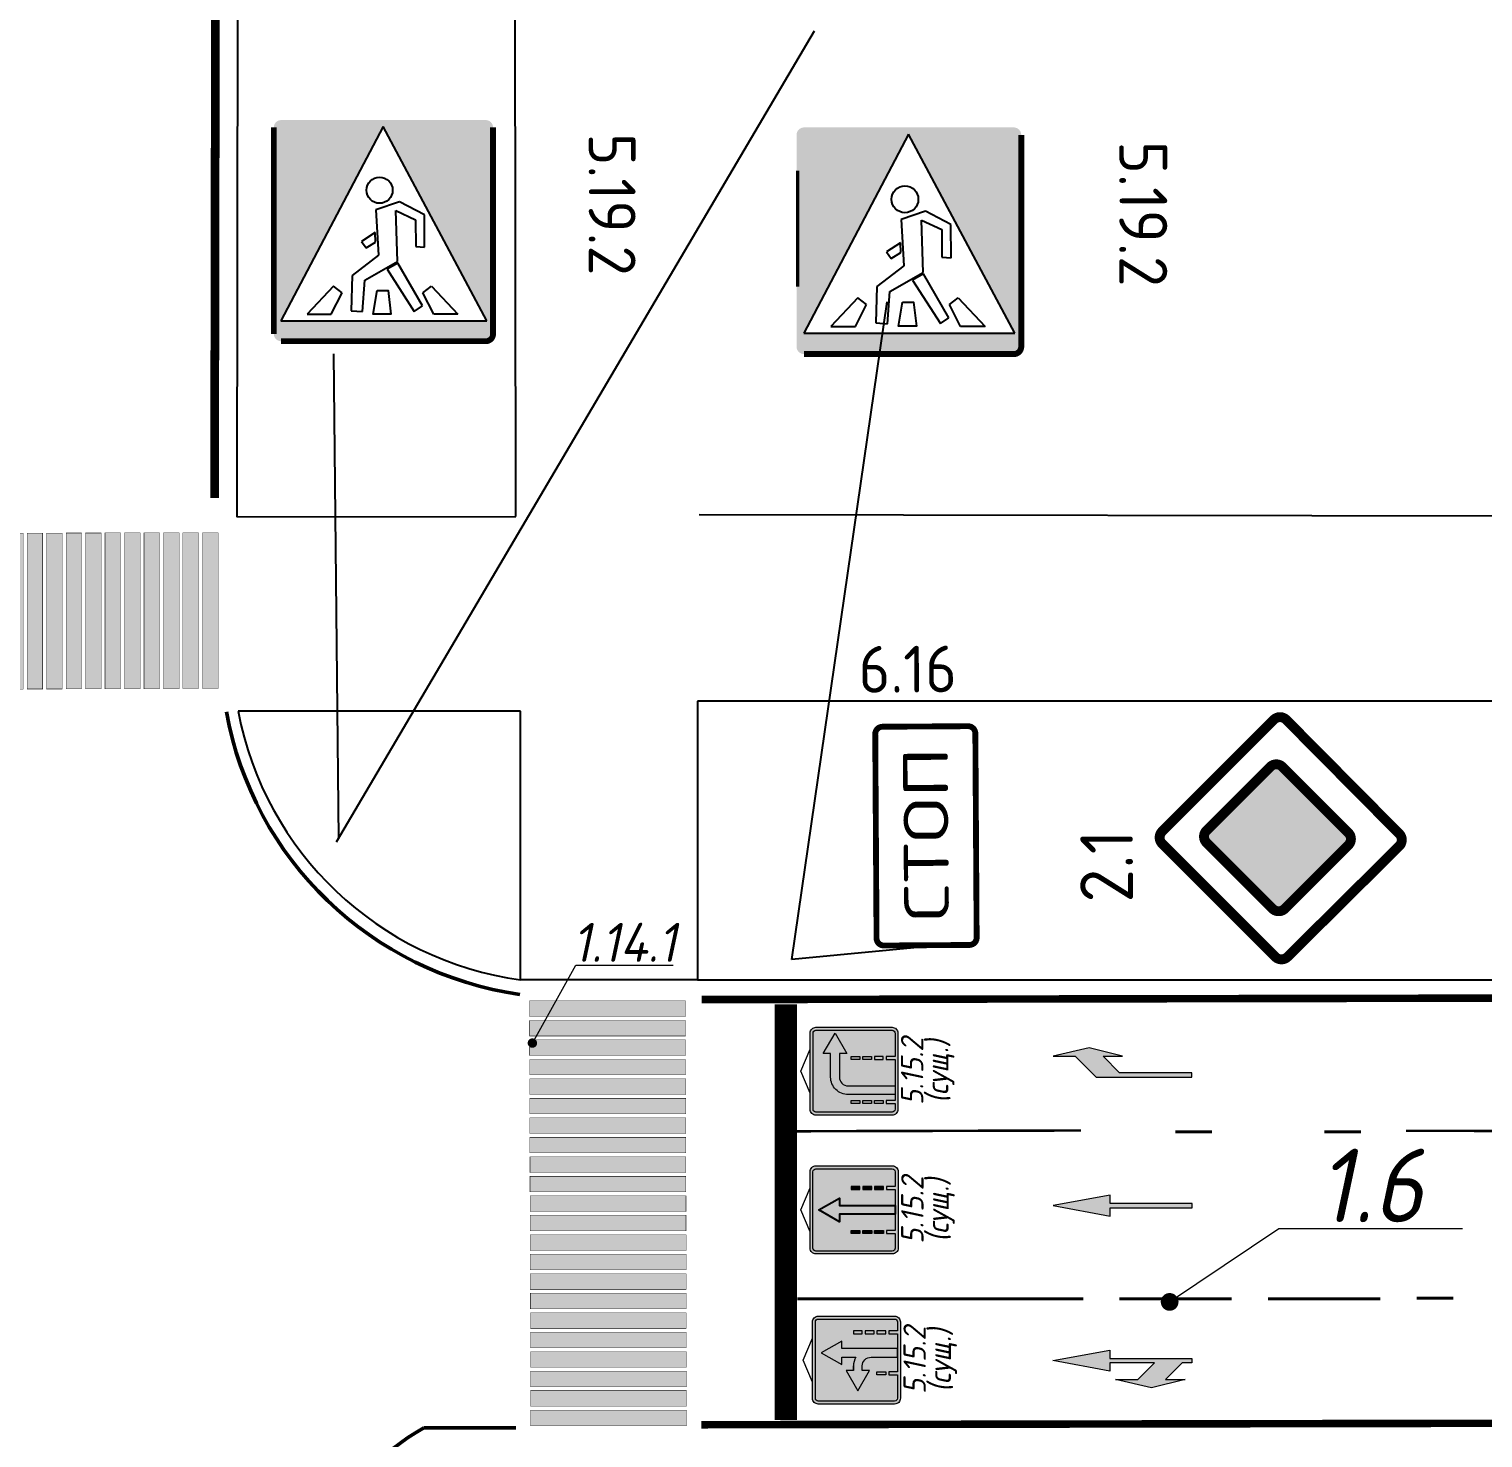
# Model space of a CAD drawing. Header units: millimetres. Extents: x 333 to 4944, y 2074 to 4864.
# Drawn here: x 2672 to 3456, y 3355 to 4114 of the extents above; entities that cross this region are included whole.
import ezdxf
from ezdxf.enums import TextEntityAlignment as Align

# ---------------------------------------------------------------- set-up
doc = ezdxf.new("R2010")
doc.units = ezdxf.units.MM
doc.layers.get('0').update_dxf_attribs({"color": 152})
doc.layers.add('знаки', color=7, linetype='Continuous')
doc.layers.add('знаки_сущ', color=251, linetype='Continuous', lineweight=15)
doc.layers.add('разметка', color=251, linetype='Continuous', lineweight=15)
doc.styles.add('ROMAND', font='ROMAND.SHX', dxfattribs={"height": 2})
doc.styles.add('SASH', font='simplex8.shx', dxfattribs={"width": 0.9, "oblique": 12})

# ---------------------------------------------------------------- blocks, each defined once
blk = doc.blocks.new('*U2')
at = {"color": 0, "linetype": 'ByBlock', "const_width": 0.12}
blk.add_lwpolyline([(0.037, 0.048, 1), (-0.037, -0.048, 1)], format="xyb", close=True, dxfattribs=at)
at = {"layer": 'разметка', "color": 0}
blk.add_lwpolyline([(0, 0), (1.117, 2), (3.614, 2)], dxfattribs=at)
at = {"layer": 'разметка', "color": 0, "style": 'SASH', "oblique": 12, "width": 0.9}
blk.add_attdef('RAZMETKA', text='', height=1, dxfattribs=at).set_placement((2.365, 1.785), align=Align.BOTTOM_CENTER)
blk = doc.blocks.new('*U4')
at = {"layer": 'разметка'}
h = blk.add_hatch(color=0, dxfattribs=at)
h.dxf.hatch_style = 1
h.paths.add_polyline_path([(0.2, -4), (0.2, 0), (0.6, 0), (0.6, -4)])
h = blk.add_hatch(color=2, dxfattribs=at)
h.dxf.hatch_style = 1
h.paths.add_polyline_path([(0.7, -4), (0.7, 0), (1.1, 0), (1.1, -4)])
h = blk.add_hatch(color=0, dxfattribs=at)
h.dxf.hatch_style = 1
h.paths.add_polyline_path([(1.2, -3.998), (1.2, 0.002), (1.6, 0.002), (1.6, -3.998)])
h = blk.add_hatch(color=2, dxfattribs=at)
h.dxf.hatch_style = 1
h.paths.add_polyline_path([(1.7, -3.997), (1.7, 0.003), (2.1, 0.003), (2.1, -3.997)])
h = blk.add_hatch(color=0, dxfattribs=at)
h.dxf.hatch_style = 1
h.paths.add_polyline_path([(2.2, -3.995), (2.2, 0.005), (2.6, 0.005), (2.6, -3.995)])
h = blk.add_hatch(color=2, dxfattribs=at)
h.dxf.hatch_style = 1
h.paths.add_polyline_path([(2.7, -3.995), (2.7, 0.005), (3.1, 0.005), (3.1, -3.995)])
h = blk.add_hatch(color=0, dxfattribs=at)
h.dxf.hatch_style = 1
h.paths.add_polyline_path([(3.2, -3.993), (3.2, 0.007), (3.6, 0.007), (3.6, -3.993)])
h = blk.add_hatch(color=2, dxfattribs=at)
h.dxf.hatch_style = 1
h.paths.add_polyline_path([(3.7, -3.992), (3.7, 0.008), (4.1, 0.008), (4.1, -3.992)])
h = blk.add_hatch(color=0, dxfattribs=at)
h.dxf.hatch_style = 1
h.paths.add_polyline_path([(4.2, -3.99), (4.2, 0.01), (4.6, 0.01), (4.6, -3.99)])
h = blk.add_hatch(color=2, dxfattribs=at)
h.dxf.hatch_style = 1
h.paths.add_polyline_path([(4.7, -3.99), (4.7, 0.01), (5.1, 0.01), (5.1, -3.99)])
h = blk.add_hatch(color=0, dxfattribs=at)
h.dxf.hatch_style = 1
h.paths.add_polyline_path([(5.2, -3.988), (5.2, 0.012), (5.6, 0.012), (5.6, -3.988)])
h = blk.add_hatch(color=2, dxfattribs=at)
h.dxf.hatch_style = 1
h.paths.add_polyline_path([(5.7, -3.987), (5.7, 0.013), (6.1, 0.013), (6.1, -3.987)])
h = blk.add_hatch(color=0, dxfattribs=at)
h.dxf.hatch_style = 1
h.paths.add_polyline_path([(6.2, -3.985), (6.2, 0.015), (6.6, 0.015), (6.6, -3.985)])
h = blk.add_hatch(color=2, dxfattribs=at)
h.dxf.hatch_style = 1
h.paths.add_polyline_path([(6.7, -3.985), (6.7, 0.015), (7.1, 0.015), (7.1, -3.985)])
h = blk.add_hatch(color=0, dxfattribs=at)
h.dxf.hatch_style = 1
h.paths.add_polyline_path([(7.2, -3.983), (7.2, 0.017), (7.6, 0.017), (7.6, -3.983)])
h = blk.add_hatch(color=2, dxfattribs=at)
h.dxf.hatch_style = 1
h.paths.add_polyline_path([(7.7, -3.982), (7.7, 0.018), (8.1, 0.018), (8.1, -3.982)])
h = blk.add_hatch(color=0, dxfattribs=at)
h.dxf.hatch_style = 1
h.paths.add_polyline_path([(8.2, -3.981), (8.2, 0.019), (8.6, 0.019), (8.6, -3.981)])
h = blk.add_hatch(color=2, dxfattribs=at)
h.dxf.hatch_style = 1
h.paths.add_polyline_path([(8.7, -3.98), (8.7, 0.02), (9.1, 0.02), (9.1, -3.98)])
h = blk.add_hatch(color=0, dxfattribs=at)
h.dxf.hatch_style = 1
h.paths.add_polyline_path([(9.2, -3.978), (9.2, 0.022), (9.6, 0.022), (9.6, -3.978)])
h = blk.add_hatch(color=2, dxfattribs=at)
h.dxf.hatch_style = 1
h.paths.add_polyline_path([(9.7, -3.977), (9.7, 0.023), (10.1, 0.023), (10.1, -3.977)])
h = blk.add_hatch(color=0, dxfattribs=at)
h.dxf.hatch_style = 1
h.paths.add_polyline_path([(10.2, -3.976), (10.2, 0.024), (10.6, 0.024), (10.6, -3.976)])
h = blk.add_hatch(color=2, dxfattribs=at)
h.dxf.hatch_style = 1
h.paths.add_polyline_path([(10.7, -3.975), (10.7, 0.025), (11.1, 0.025), (11.1, -3.975)])
at = {"layer": 'разметка', "color": 0, "const_width": 0.01, "flags": 128}
for points in [[(0.2, -4), (0.2, 0), (0.6, 0), (0.6, -4)], [(1.2, -3.998), (1.2, 0.002), (1.6, 0.002), (1.6, -3.998)], [(2.2, -3.995), (2.2, 0.005), (2.6, 0.005), (2.6, -3.995)], [(3.2, -3.993), (3.2, 0.007), (3.6, 0.007), (3.6, -3.993)], [(4.2, -3.99), (4.2, 0.01), (4.6, 0.01), (4.6, -3.99)], [(5.2, -3.988), (5.2, 0.012), (5.6, 0.012), (5.6, -3.988)], [(6.2, -3.985), (6.2, 0.015), (6.6, 0.015), (6.6, -3.985)], [(7.2, -3.983), (7.2, 0.017), (7.6, 0.017), (7.6, -3.983)], [(8.2, -3.981), (8.2, 0.019), (8.6, 0.019), (8.6, -3.981)], [(9.2, -3.978), (9.2, 0.022), (9.6, 0.022), (9.6, -3.978)], [(10.2, -3.976), (10.2, 0.024), (10.6, 0.024), (10.6, -3.976)]]:
    blk.add_lwpolyline(points, close=True, dxfattribs=at)
at = {"layer": 'разметка', "color": 2, "const_width": 0.01, "flags": 128}
for points in [[(0.7, -4), (0.7, 0), (1.1, 0), (1.1, -4)], [(1.7, -3.997), (1.7, 0.003), (2.1, 0.003), (2.1, -3.997)], [(2.7, -3.995), (2.7, 0.005), (3.1, 0.005), (3.1, -3.995)], [(3.7, -3.992), (3.7, 0.008), (4.1, 0.008), (4.1, -3.992)], [(4.7, -3.99), (4.7, 0.01), (5.1, 0.01), (5.1, -3.99)], [(5.7, -3.987), (5.7, 0.013), (6.1, 0.013), (6.1, -3.987)], [(6.7, -3.985), (6.7, 0.015), (7.1, 0.015), (7.1, -3.985)], [(7.7, -3.982), (7.7, 0.018), (8.1, 0.018), (8.1, -3.982)], [(8.7, -3.98), (8.7, 0.02), (9.1, 0.02), (9.1, -3.98)], [(9.7, -3.977), (9.7, 0.023), (10.1, 0.023), (10.1, -3.977)], [(10.7, -3.975), (10.7, 0.025), (11.1, 0.025), (11.1, -3.975)]]:
    blk.add_lwpolyline(points, close=True, dxfattribs=at)
blk = doc.blocks.new('*U5')
at = {"color": 0, "linetype": 'ByBlock', "const_width": 0.12}
blk.add_lwpolyline([(0.037, 0.048, 1), (-0.037, -0.048, 1)], format="xyb", close=True, dxfattribs=at)
at = {"layer": 'разметка', "color": 0}
blk.add_lwpolyline([(0, 0), (1.487, 0.999), (3.984, 0.999)], dxfattribs=at)
at = {"layer": 'разметка', "color": 0, "style": 'SASH', "oblique": 12, "width": 0.9}
blk.add_attdef('RAZMETKA', text='', height=1, dxfattribs=at).set_placement((2.735, 0.784), align=Align.BOTTOM_CENTER)
blk = doc.blocks.new('5152-4')
at = {"layer": 'знаки_сущ', "true_color": 0xffffff}
h = blk.add_hatch(color=7, dxfattribs=at)
edge = h.paths.add_edge_path()
edge.add_arc((-1.365, -0.543), 0.21, 90, 180, ccw=False)
edge.add_line((-1.365, -0.333), (1.365, -0.333))
edge.add_arc((1.365, -0.543), 0.21, 0, 90, ccw=False)
edge.add_line((1.575, -0.543), (1.575, -3.273))
edge.add_arc((1.365, -3.273), 0.21, 270, 360, ccw=False)
edge.add_line((1.365, -3.483), (-1.365, -3.483))
edge.add_arc((-1.365, -3.273), 0.21, 180, 270, ccw=False)
edge.add_line((-1.575, -3.273), (-1.575, -0.543))
edge = h.paths.add_edge_path(flags=16)
edge.add_line((-1.05, -3.378), (-1.05, -3.063))
edge.add_line((-1.05, -3.063), (-1.155, -3.063))
edge.add_line((-1.155, -3.063), (-1.155, -3.378))
edge.add_line((-1.155, -3.378), (-1.365, -3.378))
edge.add_arc((-1.365, -3.273), 0.105, 180, 270, ccw=False)
edge.add_line((-1.47, -3.273), (-1.47, -0.543))
edge.add_arc((-1.365, -0.543), 0.105, 90, 180, ccw=False)
edge.add_line((-1.365, -0.438), (1.365, -0.438))
edge.add_arc((1.365, -0.543), 0.105, 0, 90, ccw=False)
edge.add_line((1.47, -0.543), (1.47, -3.273))
edge.add_arc((1.365, -3.273), 0.105, 270, 360, ccw=False)
edge.add_line((1.365, -3.378), (0.525, -3.378))
edge.add_line((0.525, -3.378), (0.525, -3.063))
edge.add_line((0.525, -3.063), (0.42, -3.063))
edge.add_line((0.42, -3.063), (0.42, -3.378))
edge.add_line((0.42, -3.378), (-1.05, -3.378))
edge = h.paths.add_edge_path(flags=16)
edge.add_line((-0.84, -3.378), (-0.84, -1.698))
edge.add_arc((-0.21, -1.698), 0.63, 90, 180, ccw=False)
edge.add_line((-0.21, -1.068), (0.63, -1.068))
edge.add_line((0.63, -1.068), (0.63, -0.8055))
edge.add_line((0.63, -0.8055), (1.365, -1.2255))
edge.add_line((1.365, -1.2255), (0.63, -1.6455))
edge.add_line((0.63, -1.6455), (0.63, -1.383))
edge.add_line((0.63, -1.383), (-0.21, -1.383))
edge.add_arc((-0.21, -1.698), 0.315, 90, 180)
edge.add_line((-0.525, -1.698), (-0.525, -3.378))
edge.add_line((-0.525, -3.378), (-0.84, -3.378))
h.paths.add_polyline_path([(0.42, -1.803), (0.525, -1.803), (0.525, -2.118), (0.42, -2.118)], flags=0)
h.paths.add_polyline_path([(0.42, -2.223), (0.525, -2.223), (0.525, -2.538), (0.42, -2.538)], flags=0)
h.paths.add_polyline_path([(0.525, -2.643), (0.42, -2.643), (0.42, -2.958), (0.525, -2.958)], flags=0)
h.paths.add_polyline_path([(-1.155, -1.803), (-1.05, -1.803), (-1.05, -2.118), (-1.155, -2.118)], flags=0)
h.paths.add_polyline_path([(-1.155, -2.223), (-1.05, -2.223), (-1.05, -2.538), (-1.155, -2.538)], flags=0)
h.paths.add_polyline_path([(-1.155, -2.643), (-1.05, -2.643), (-1.05, -2.958), (-1.155, -2.958)], flags=0)
at = {"layer": 'знаки_сущ'}
h = blk.add_hatch(color=256, dxfattribs=at)
edge = h.paths.add_edge_path(flags=17)
edge.add_line((-0.84, -3.378), (-0.84, -1.698))
edge.add_arc((-0.21, -1.698), 0.63, 90, 180, ccw=False)
edge.add_line((-0.21, -1.068), (0.63, -1.068))
edge.add_line((0.63, -1.068), (0.63, -0.8055))
edge.add_line((0.63, -0.8055), (1.365, -1.2255))
edge.add_line((1.365, -1.2255), (0.63, -1.6455))
edge.add_line((0.63, -1.6455), (0.63, -1.383))
edge.add_line((0.63, -1.383), (-0.21, -1.383))
edge.add_arc((-0.21, -1.698), 0.315, 90, 180)
edge.add_line((-0.525, -1.698), (-0.525, -3.378))
edge.add_line((-0.525, -3.378), (-0.84, -3.378))
h.paths.add_polyline_path([(0.42, -1.803), (0.525, -1.803), (0.525, -2.118), (0.42, -2.118)], flags=16)
h.paths.add_polyline_path([(0.42, -2.223), (0.525, -2.223), (0.525, -2.538), (0.42, -2.538)], flags=16)
h.paths.add_polyline_path([(0.525, -2.643), (0.42, -2.643), (0.42, -2.958), (0.525, -2.958)], flags=16)
h.paths.add_polyline_path([(-1.155, -2.643), (-1.05, -2.643), (-1.05, -2.958), (-1.155, -2.958)], flags=16)
h.paths.add_polyline_path([(-1.155, -2.223), (-1.05, -2.223), (-1.05, -2.538), (-1.155, -2.538)], flags=16)
h.paths.add_polyline_path([(-1.155, -1.803), (-1.05, -1.803), (-1.05, -2.118), (-1.155, -2.118)], flags=16)
edge = h.paths.add_edge_path()
edge.add_line((-1.05, -3.378), (-1.05, -3.063))
edge.add_line((-1.05, -3.063), (-1.155, -3.063))
edge.add_line((-1.155, -3.063), (-1.155, -3.378))
edge.add_line((-1.155, -3.378), (-1.365, -3.378))
edge.add_arc((-1.365, -3.273), 0.105, 180, 270, ccw=False)
edge.add_line((-1.47, -3.273), (-1.47, -0.543))
edge.add_arc((-1.365, -0.543), 0.105, 90, 180, ccw=False)
edge.add_line((-1.365, -0.438), (1.365, -0.438))
edge.add_arc((1.365, -0.543), 0.105, 0, 90, ccw=False)
edge.add_line((1.47, -0.543), (1.47, -3.273))
edge.add_arc((1.365, -3.273), 0.105, 270, 360, ccw=False)
edge.add_line((1.365, -3.378), (0.525, -3.378))
edge.add_line((0.525, -3.378), (0.525, -3.063))
edge.add_line((0.525, -3.063), (0.42, -3.063))
edge.add_line((0.42, -3.063), (0.42, -3.378))
edge.add_line((0.42, -3.378), (-1.05, -3.378))
at = {"layer": 'знаки_сущ', "lineweight": 13}
blk.add_lwpolyline([(-0.7875, -0.333), (0, 0), (0.7875, -0.333)], dxfattribs=at)
at = {"layer": 'знаки_сущ'}
blk.add_lwpolyline([(-1.575, -0.543, -0.4142136), (-1.365, -0.333), (1.365, -0.333, -0.4142136), (1.575, -0.543), (1.575, -3.273, -0.4142136), (1.365, -3.483), (-1.365, -3.483, -0.4142136), (-1.575, -3.273), (-1.575, -0.543)], format="xyb", dxfattribs=at)
at = {"layer": 'знаки_сущ', "color": 7, "true_color": 0xffffff}
for points in [[(-1.05, -3.378), (-1.05, -3.063), (-1.155, -3.063), (-1.155, -3.378), (-1.365, -3.378, -0.4142136), (-1.47, -3.273), (-1.47, -0.543, -0.4142136), (-1.365, -0.438), (1.365, -0.438, -0.4142136), (1.47, -0.543), (1.47, -3.273, -0.4142136), (1.365, -3.378), (0.525, -3.378), (0.525, -3.063), (0.42, -3.063), (0.42, -3.378)], [(-0.84, -3.378), (-0.84, -1.698, -0.4142136), (-0.21, -1.068), (0.63, -1.068), (0.63, -0.8055), (1.365, -1.2255), (0.63, -1.6455), (0.63, -1.383), (-0.21, -1.383, 0.4142136), (-0.525, -1.698), (-0.525, -3.378)]]:
    blk.add_lwpolyline(points, format="xyb", close=True, dxfattribs=at)
for points in [[(-1.155, -1.803), (-1.05, -1.803), (-1.05, -2.118), (-1.155, -2.118)], [(0.42, -1.803), (0.525, -1.803), (0.525, -2.118), (0.42, -2.118)], [(-1.155, -2.223), (-1.05, -2.223), (-1.05, -2.538), (-1.155, -2.538)], [(0.42, -2.223), (0.525, -2.223), (0.525, -2.538), (0.42, -2.538)], [(-1.155, -2.643), (-1.05, -2.643), (-1.05, -2.958), (-1.155, -2.958)], [(0.525, -2.643), (0.42, -2.643), (0.42, -2.958), (0.525, -2.958)]]:
    blk.add_lwpolyline(points, close=True, dxfattribs=at)
at = {"layer": 'знаки_сущ', "color": 0, "lineweight": 30, "style": 'SASH', "oblique": 12, "width": 0.9}
for s, p in [('5.15.2', (0, -3.591)), ('(сущ.)', (0, -4.491))]:
    blk.add_text(s, height=0.8, dxfattribs=at).set_placement(p, align=Align.TOP_CENTER)
blk = doc.blocks.new('str1')
at = {"layer": 'знаки', "true_color": 0xffffff}
blk.add_hatch(color=7, dxfattribs=at).paths.add_polyline_path([(-0.18, 0), (-0.18, 2.28), (-0.48, 2.28), (0, 3.12), (0.48, 2.28), (0.18, 2.28), (0.18, 0)])
at = {"layer": 'знаки', "color": 7, "true_color": 0xffffff}
blk.add_lwpolyline([(-0.18, 0), (-0.18, 2.28), (-0.48, 2.28), (0, 3.12), (0.48, 2.28), (0.18, 2.28), (0.18, 0)], close=True, dxfattribs=at)
blk = doc.blocks.new('5152-1')
at = {"layer": 'знаки_сущ', "true_color": 0xffffff}
h = blk.add_hatch(color=7, dxfattribs=at)
edge = h.paths.add_edge_path()
edge.add_arc((-1.365, -0.543), 0.21, 90, 180, ccw=False)
edge.add_line((-1.365, -0.333), (1.365, -0.333))
edge.add_arc((1.365, -0.543), 0.21, 0, 90, ccw=False)
edge.add_line((1.575, -0.543), (1.575, -3.273))
edge.add_arc((1.365, -3.273), 0.21, -90, 0, ccw=False)
edge.add_line((1.365, -3.483), (-1.365, -3.483))
edge.add_arc((-1.365, -3.273), 0.21, 180, 270, ccw=False)
edge.add_line((-1.575, -3.273), (-1.575, -0.543))
edge = h.paths.add_edge_path(flags=16)
edge.add_line((-0.735, -3.378), (-0.735, -3.063))
edge.add_line((-0.735, -3.063), (-0.84, -3.063))
edge.add_line((-0.84, -3.063), (-0.84, -3.378))
edge.add_line((-0.84, -3.378), (-1.365, -3.378))
edge.add_arc((-1.365, -3.273), 0.105, 180, 270, ccw=False)
edge.add_line((-1.47, -3.273), (-1.47, -0.543))
edge.add_arc((-1.365, -0.543), 0.105, 90, 180, ccw=False)
edge.add_line((-1.365, -0.438), (1.365, -0.438))
edge.add_arc((1.365, -0.543), 0.105, 0, 90, ccw=False)
edge.add_line((1.47, -0.543), (1.47, -3.273))
edge.add_arc((1.365, -3.273), 0.105, -90, 0, ccw=False)
edge.add_line((1.365, -3.378), (0.84, -3.378))
edge.add_line((0.84, -3.378), (0.84, -3.063))
edge.add_line((0.84, -3.063), (0.735, -3.063))
edge.add_line((0.735, -3.063), (0.735, -3.378))
edge.add_line((0.735, -3.378), (-0.735, -3.378))
at = {"layer": 'знаки_сущ'}
h = blk.add_hatch(color=256, dxfattribs=at)
edge = h.paths.add_edge_path()
edge.add_line((-0.735, -3.378), (-0.735, -3.063))
edge.add_line((-0.735, -3.063), (-0.84, -3.063))
edge.add_line((-0.84, -3.063), (-0.84, -3.378))
edge.add_line((-0.84, -3.378), (-1.365, -3.378))
edge.add_arc((-1.365, -3.273), 0.105, 180, 270, ccw=False)
edge.add_line((-1.47, -3.273), (-1.47, -0.543))
edge.add_arc((-1.365, -0.543), 0.105, 90, 180, ccw=False)
edge.add_line((-1.365, -0.438), (1.365, -0.438))
edge.add_arc((1.365, -0.543), 0.105, 0, 90, ccw=False)
edge.add_line((1.47, -0.543), (1.47, -3.273))
edge.add_arc((1.365, -3.273), 0.105, -90, 0, ccw=False)
edge.add_line((1.365, -3.378), (0.84, -3.378))
edge.add_line((0.84, -3.378), (0.84, -3.063))
edge.add_line((0.84, -3.063), (0.735, -3.063))
edge.add_line((0.735, -3.063), (0.735, -3.378))
edge.add_line((0.735, -3.378), (-0.735, -3.378))
h.paths.add_polyline_path([(-0.1575, -3.378), (-0.1575, -1.383), (-0.42, -1.383), (0, -0.648), (0.42, -1.383), (0.1575, -1.383), (0.1575, -3.378)], flags=17)
h.paths.add_polyline_path([(-0.84, -1.803), (-0.735, -1.803), (-0.735, -2.118), (-0.84, -2.118)], flags=16)
h.paths.add_polyline_path([(-0.84, -2.223), (-0.735, -2.223), (-0.735, -2.538), (-0.84, -2.538)], flags=16)
h.paths.add_polyline_path([(-0.84, -2.643), (-0.735, -2.643), (-0.735, -2.958), (-0.84, -2.958)], flags=16)
h.paths.add_polyline_path([(0.84, -1.803), (0.735, -1.803), (0.735, -2.118), (0.84, -2.118)], flags=16)
h.paths.add_polyline_path([(0.84, -2.223), (0.735, -2.223), (0.735, -2.538), (0.84, -2.538)], flags=16)
h.paths.add_polyline_path([(0.84, -2.643), (0.735, -2.643), (0.735, -2.958), (0.84, -2.958)], flags=16)
at = {"layer": 'знаки_сущ', "true_color": 0xffffff}
for points in [[(-0.84, -1.803), (-0.735, -1.803), (-0.735, -2.118), (-0.84, -2.118)], [(0.84, -1.803), (0.735, -1.803), (0.735, -2.118), (0.84, -2.118)], [(-0.84, -2.223), (-0.735, -2.223), (-0.735, -2.538), (-0.84, -2.538)], [(0.84, -2.223), (0.735, -2.223), (0.735, -2.538), (0.84, -2.538)], [(-0.84, -2.643), (-0.735, -2.643), (-0.735, -2.958), (-0.84, -2.958)], [(0.84, -2.643), (0.735, -2.643), (0.735, -2.958), (0.84, -2.958)]]:
    blk.add_hatch(color=7, dxfattribs=at).paths.add_polyline_path(points)
at = {"layer": 'знаки_сущ', "lineweight": 13}
blk.add_lwpolyline([(-0.7875, -0.333), (0, 0), (0.7875, -0.333)], dxfattribs=at)
at = {"layer": 'знаки_сущ'}
blk.add_lwpolyline([(-1.575, -0.543, -0.4142136), (-1.365, -0.333), (1.365, -0.333, -0.4142136), (1.575, -0.543), (1.575, -3.273, -0.4142136), (1.365, -3.483), (-1.365, -3.483, -0.4142136), (-1.575, -3.273), (-1.575, -0.543)], format="xyb", dxfattribs=at)
at = {"layer": 'знаки_сущ', "color": 7, "true_color": 0xffffff}
blk.add_lwpolyline([(-0.735, -3.378), (-0.735, -3.063), (-0.84, -3.063), (-0.84, -3.378), (-1.365, -3.378, -0.4142136), (-1.47, -3.273), (-1.47, -0.543, -0.4142136), (-1.365, -0.438), (1.365, -0.438, -0.4142136), (1.47, -0.543), (1.47, -3.273, -0.4142136), (1.365, -3.378), (0.84, -3.378), (0.84, -3.063), (0.735, -3.063), (0.735, -3.378)], format="xyb", close=True, dxfattribs=at)
for points in [[(-0.84, -1.803), (-0.735, -1.803), (-0.735, -2.118), (-0.84, -2.118)], [(0.84, -1.803), (0.735, -1.803), (0.735, -2.118), (0.84, -2.118)], [(-0.84, -2.223), (-0.735, -2.223), (-0.735, -2.538), (-0.84, -2.538)], [(0.84, -2.223), (0.735, -2.223), (0.735, -2.538), (0.84, -2.538)], [(-0.84, -2.643), (-0.735, -2.643), (-0.735, -2.958), (-0.84, -2.958)], [(0.84, -2.643), (0.735, -2.643), (0.735, -2.958), (0.84, -2.958)]]:
    blk.add_lwpolyline(points, close=True, dxfattribs=at)
at = {"layer": 'знаки_сущ', "xscale": 0.8749999999999993, "yscale": 0.8749999999999993, "zscale": 0.8749999999999993}
blk.add_blockref('str1', (0, -3.378), dxfattribs=at)
at = {"layer": 'знаки_сущ', "color": 0, "lineweight": 30, "style": 'SASH', "oblique": 12, "width": 0.9}
for s, p in [('5.15.2', (0, -3.591)), ('(сущ.)', (0, -4.491))]:
    blk.add_text(s, height=0.8, dxfattribs=at).set_placement(p, align=Align.TOP_CENTER)
blk = doc.blocks.new('5152-3')
at = {"layer": 'знаки_сущ', "true_color": 0xffffff}
h = blk.add_hatch(color=7, dxfattribs=at)
edge = h.paths.add_edge_path()
edge.add_arc((-1.365, -0.543), 0.21, 90, 180, ccw=False)
edge.add_line((-1.365, -0.333), (1.365, -0.333))
edge.add_arc((1.365, -0.543), 0.21, 0, 90, ccw=False)
edge.add_line((1.575, -0.543), (1.575, -3.273))
edge.add_arc((1.365, -3.273), 0.21, -90, 0, ccw=False)
edge.add_line((1.365, -3.483), (-1.365, -3.483))
edge.add_arc((-1.365, -3.273), 0.21, 180, 270, ccw=False)
edge.add_line((-1.575, -3.273), (-1.575, -0.543))
edge = h.paths.add_edge_path(flags=16)
edge.add_line((0.945, -3.378), (-0.42, -3.378))
edge.add_line((-0.42, -3.378), (-0.42, -3.063))
edge.add_line((-0.42, -3.063), (-0.525, -3.063))
edge.add_line((-0.525, -3.063), (-0.525, -3.378))
edge.add_line((-0.525, -3.378), (-1.365, -3.378))
edge.add_arc((-1.365, -3.273), 0.105, 180, 270, ccw=False)
edge.add_line((-1.47, -3.273), (-1.47, -0.543))
edge.add_arc((-1.365, -0.543), 0.105, 90, 180, ccw=False)
edge.add_line((-1.365, -0.438), (1.365, -0.438))
edge.add_arc((1.365, -0.543), 0.105, 0, 90, ccw=False)
edge.add_line((1.47, -0.543), (1.47, -3.273))
edge.add_arc((1.365, -3.273), 0.105, 270, 360, ccw=False)
edge.add_line((1.365, -3.378), (1.05, -3.378))
edge.add_line((1.05, -3.378), (1.05, -3.063))
edge.add_line((1.05, -3.063), (0.945, -3.063))
edge.add_line((0.945, -3.063), (0.945, -3.378))
edge = h.paths.add_edge_path(flags=0)
edge.add_line((-0.21, -1.803), (-0.3675, -1.803))
edge.add_line((-0.3675, -1.803), (-0.3675, -1.5405))
edge.add_line((-0.3675, -1.5405), (-1.1025, -1.9605))
edge.add_line((-1.1025, -1.9605), (-0.3675, -2.3805))
edge.add_line((-0.3675, -2.3805), (-0.3675, -2.118))
edge.add_line((-0.3675, -2.118), (-0.21, -2.118))
edge.add_arc((-0.21, -2.433), 0.315, 0, 90, ccw=False)
edge.add_line((0.105, -2.433), (0.105, -3.378))
edge.add_line((0.105, -3.378), (0.42, -3.378))
edge.add_line((0.42, -3.378), (0.42, -1.383))
edge.add_line((0.42, -1.383), (0.6825, -1.383))
edge.add_line((0.6825, -1.383), (0.2625, -0.648))
edge.add_line((0.2625, -0.648), (-0.1575, -1.383))
edge.add_line((-0.1575, -1.383), (0.105, -1.383))
edge.add_line((0.105, -1.383), (0.105, -1.803))
edge.add_line((0.105, -1.803), (0.105, -1.8874))
edge.add_arc((-0.21, -2.433), 0.63, 60, 90)
edge.add_line((-0.21, -1.803), (-0.3675, -1.803))
edge.add_line((-0.3675, -1.803), (-0.21, -1.803))
h.paths.add_polyline_path([(1.05, -1.803), (0.945, -1.803), (0.945, -2.118), (1.05, -2.118)], flags=0)
h.paths.add_polyline_path([(1.05, -2.223), (0.945, -2.223), (0.945, -2.538), (1.05, -2.538)], flags=0)
h.paths.add_polyline_path([(1.05, -2.643), (0.945, -2.643), (0.945, -2.958), (1.05, -2.958)], flags=0)
h.paths.add_polyline_path([(-0.525, -2.643), (-0.42, -2.643), (-0.42, -2.958), (-0.525, -2.958)], flags=0)
at = {"layer": 'знаки_сущ'}
h = blk.add_hatch(color=256, dxfattribs=at)
edge = h.paths.add_edge_path(flags=16)
edge.add_line((-0.21, -1.803), (-0.3675, -1.803))
edge.add_line((-0.3675, -1.803), (-0.3675, -1.5405))
edge.add_line((-0.3675, -1.5405), (-1.1025, -1.9605))
edge.add_line((-1.1025, -1.9605), (-0.3675, -2.3805))
edge.add_line((-0.3675, -2.3805), (-0.3675, -2.118))
edge.add_line((-0.3675, -2.118), (-0.21, -2.118))
edge.add_arc((-0.21, -2.433), 0.315, 0, 90, ccw=False)
edge.add_line((0.105, -2.433), (0.105, -3.378))
edge.add_line((0.105, -3.378), (0.42, -3.378))
edge.add_line((0.42, -3.378), (0.42, -1.383))
edge.add_line((0.42, -1.383), (0.6825, -1.383))
edge.add_line((0.6825, -1.383), (0.2625, -0.648))
edge.add_line((0.2625, -0.648), (-0.1575, -1.383))
edge.add_line((-0.1575, -1.383), (0.105, -1.383))
edge.add_line((0.105, -1.383), (0.105, -1.803))
edge.add_line((0.105, -1.803), (0.105, -1.8874))
edge.add_arc((-0.21, -2.433), 0.63, 60, 90)
edge.add_line((-0.21, -1.803), (-0.3675, -1.803))
edge.add_line((-0.3675, -1.803), (-0.21, -1.803))
h.paths.add_polyline_path([(1.05, -1.803), (0.945, -1.803), (0.945, -2.118), (1.05, -2.118)], flags=16)
h.paths.add_polyline_path([(1.05, -2.223), (0.945, -2.223), (0.945, -2.538), (1.05, -2.538)], flags=16)
h.paths.add_polyline_path([(1.05, -2.643), (0.945, -2.643), (0.945, -2.958), (1.05, -2.958)], flags=16)
h.paths.add_polyline_path([(-0.525, -2.643), (-0.42, -2.643), (-0.42, -2.958), (-0.525, -2.958)], flags=16)
edge = h.paths.add_edge_path()
edge.add_line((0.945, -3.378), (-0.42, -3.378))
edge.add_line((-0.42, -3.378), (-0.42, -3.063))
edge.add_line((-0.42, -3.063), (-0.525, -3.063))
edge.add_line((-0.525, -3.063), (-0.525, -3.378))
edge.add_line((-0.525, -3.378), (-1.365, -3.378))
edge.add_arc((-1.365, -3.273), 0.105, 180, 270, ccw=False)
edge.add_line((-1.47, -3.273), (-1.47, -0.543))
edge.add_arc((-1.365, -0.543), 0.105, 90, 180, ccw=False)
edge.add_line((-1.365, -0.438), (1.365, -0.438))
edge.add_arc((1.365, -0.543), 0.105, 0, 90, ccw=False)
edge.add_line((1.47, -0.543), (1.47, -3.273))
edge.add_arc((1.365, -3.273), 0.105, 270, 360, ccw=False)
edge.add_line((1.365, -3.378), (1.05, -3.378))
edge.add_line((1.05, -3.378), (1.05, -3.063))
edge.add_line((1.05, -3.063), (0.945, -3.063))
edge.add_line((0.945, -3.063), (0.945, -3.378))
at = {"layer": 'знаки_сущ', "lineweight": 13}
blk.add_lwpolyline([(-0.7875, -0.333), (0, 0), (0.7875, -0.333)], dxfattribs=at)
at = {"layer": 'знаки_сущ'}
blk.add_lwpolyline([(-1.575, -0.543, -0.4142136), (-1.365, -0.333), (1.365, -0.333, -0.4142136), (1.575, -0.543), (1.575, -3.273, -0.4142136), (1.365, -3.483), (-1.365, -3.483, -0.4142136), (-1.575, -3.273), (-1.575, -0.543)], format="xyb", dxfattribs=at)
at = {"layer": 'знаки_сущ', "color": 7, "true_color": 0xffffff}
for points in [[(0.945, -3.378), (-0.42, -3.378), (-0.42, -3.063), (-0.525, -3.063), (-0.525, -3.378), (-1.365, -3.378, -0.4142136), (-1.47, -3.273), (-1.47, -0.543, -0.4142136), (-1.365, -0.438), (1.365, -0.438, -0.4142136), (1.47, -0.543), (1.47, -3.273, -0.4142136), (1.365, -3.378), (1.05, -3.378), (1.05, -3.063), (0.945, -3.063)], [(-0.21, -1.803), (-0.3675, -1.803), (-0.3675, -1.5405), (-1.1025, -1.9605), (-0.3675, -2.3805), (-0.3675, -2.118), (-0.21, -2.118, -0.4142136), (0.105, -2.433), (0.105, -3.378), (0.42, -3.378), (0.42, -1.383), (0.6825, -1.383), (0.2625, -0.648), (-0.1575, -1.383), (0.105, -1.383), (0.105, -1.803), (0.105, -1.8874, 0.1316525), (-0.21, -1.803), (-0.3675, -1.803)]]:
    blk.add_lwpolyline(points, format="xyb", close=True, dxfattribs=at)
for points in [[(1.05, -1.803), (0.945, -1.803), (0.945, -2.118), (1.05, -2.118)], [(1.05, -2.223), (0.945, -2.223), (0.945, -2.538), (1.05, -2.538)], [(-0.525, -2.643), (-0.42, -2.643), (-0.42, -2.958), (-0.525, -2.958)], [(1.05, -2.643), (0.945, -2.643), (0.945, -2.958), (1.05, -2.958)]]:
    blk.add_lwpolyline(points, close=True, dxfattribs=at)
at = {"layer": 'знаки_сущ', "color": 0, "lineweight": 30, "style": 'SASH', "oblique": 12, "width": 0.9}
for s, p in [('5.15.2', (0, -3.591)), ('(сущ.)', (0, -4.491))]:
    blk.add_text(s, height=0.8, dxfattribs=at).set_placement(p, align=Align.TOP_CENTER)
blk = doc.blocks.new('*U52')
at = {"true_color": 0xffffff}
blk.add_hatch(color=7, dxfattribs=at).paths.add_polyline_path([(3.6, -0.075), (3.45, 0.075), (0, 0.075), (0, -0.075), (2.6, -0.075), (3.2, -0.675), (2.5, -0.675), (3.7, -0.975), (5, -0.675), (4.2, -0.675)])
at = {"color": 7, "true_color": 0xffffff}
blk.add_lwpolyline([(3.6, -0.075), (3.6, -0.075), (3.45, 0.075), (3.45, 0.075), (3.45, 0.075), (3.45, 0.075), (0, 0.075), (0, -0.075), (2.6, -0.075), (3.2, -0.675), (2.5, -0.675), (3.7, -0.975), (5, -0.675), (4.2, -0.675), (3.6, -0.075)], close=True, dxfattribs=at)
blk = doc.blocks.new('r1.18-2')
at = {"true_color": 0xffffff}
blk.add_hatch(color=7, dxfattribs=at).paths.add_polyline_path([(0, -0.075), (2.95, -0.075), (2.95, -0.375), (5, 0), (2.95, 0.375), (2.95, 0.075), (0, 0.075)])
at = {"color": 7, "true_color": 0xffffff}
blk.add_lwpolyline([(0, -0.075), (2.95, -0.075), (2.95, -0.375), (5, 0), (2.95, 0.375), (2.95, 0.075), (0, 0.075), (0, -0.075), (0, -0.075)], close=True, dxfattribs=at)

msp = doc.modelspace()

# ---------------------------------------------------------------- hatches: boundary and pattern name
h = msp.add_hatch(color=2)
h.dxf.hatch_style = 1
h.paths.add_polyline_path([(3342.33, 3640.42, 0.414214), (3348.92, 3640.42), (3383.2, 3674.69, 0.414214), (3383.2, 3681.29), (3347.63, 3716.85, 0.414214), (3341.04, 3716.85), (3306.76, 3682.58, 0.414214), (3306.76, 3675.98)])
at = {"layer": 'знаки', "linetype": 'Continuous'}
h = msp.add_hatch(color=4, dxfattribs=at)
h.paths.add_polyline_path([(2922.21, 4061.48, 0.414214), (2918.27, 4065.42), (2889.61, 4065.42), (2889.61, 4011.9), (2918.79, 3957.21), (2889.61, 3957.21), (2889.61, 3946.23), (2918.27, 3946.23, 0.414214), (2922.21, 3950.17)])
h.paths.add_polyline_path([(2889.61, 4065.42), (2807.99, 4065.42, 0.414214), (2804.05, 4061.48), (2804.05, 3950.17, 0.414214), (2807.99, 3946.23), (2889.61, 3946.23), (2889.61, 3957.21), (2807.83, 3957.21), (2862.89, 4061.96), (2889.61, 4011.9)])
h = msp.add_hatch(color=4, dxfattribs=at)
h.paths.add_polyline_path([(3206.88, 4057.42, 0.414214), (3202.84, 4061.46), (3173.47, 4061.46), (3173.47, 4006.61), (3203.38, 3950.55), (3173.47, 3950.55), (3173.47, 3939.3), (3202.84, 3939.3, 0.414214), (3206.88, 3943.34)])
h.paths.add_polyline_path([(3173.47, 4061.46), (3089.82, 4061.46, 0.414214), (3085.78, 4057.42), (3085.78, 3943.34, 0.414214), (3089.82, 3939.3), (3173.47, 3939.3), (3173.47, 3950.55), (3089.66, 3950.55), (3146.09, 4057.91), (3173.47, 4006.61)])
at = {"layer": 'знаки_сущ', "true_color": 0x636466}
msp.add_hatch(color=251, dxfattribs=at).paths.add_polyline_path([(3278.66, 3395.75), (3254.66, 3395.75), (3254.66, 3391.25), (3223.91, 3396.88), (3254.66, 3402.5), (3254.66, 3398), (3298.91, 3398), (3298.91, 3395.75), (3293.66, 3395.75), (3284.66, 3386.75), (3295.16, 3386.75), (3277.16, 3382.25), (3257.66, 3386.75), (3269.66, 3386.75)])

# ---------------------------------------------------------------- linework, layer by layer
at = {"color": 146, "true_color": 0x105689}
for p, q in [((2784.67, 4425.38), (2784.11, 3851.53)), ((2934.45, 3851.69), (2933.65, 4425.38)), ((2784.11, 3851.53), (2934.45, 3851.69)), ((3033.26, 3852.81), (4034.09, 3851.41)), ((2937.08, 3746.83), (2784.83, 3746.83)), ((2937.08, 3602), (2937.08, 3746.83)), ((4034.36, 3752.22), (3032.46, 3752.33)), ((3032.46, 3752.33), (3032.46, 3602)), ((3032.46, 3602), (2937.08, 3602)), ((3032.46, 3602), (4033.55, 3602))]:
    msp.add_line(p, q, dxfattribs=at)
at = {"color": 7, "lineweight": 25}
for p, q in [((2837.77, 3676.54), (3095.39, 4113.44)), ((3160.38, 3620.42), (3083.19, 3613.09))]:
    msp.add_line(p, q, dxfattribs=at)
at = {"color": 7, "linetype": 'Continuous'}
for p, q in [((3343.06, 3742.29), (3282.84, 3682.07)), ((3282.84, 3675.47), (3343.83, 3614.48))]:
    msp.add_line(p, q, dxfattribs=at)
at = {"color": 1, "linetype": 'Continuous', "const_width": 5.33}
msp.add_lwpolyline([(3343.06, 3742.29), (3282.84, 3682.07, 0.414214), (3282.84, 3675.47), (3343.83, 3614.48, 0.414214), (3350.42, 3614.48), (3410.62, 3674.18, 0.414214), (3410.62, 3680.78), (3349.65, 3742.29, 0.414214)], format="xyb", close=True, dxfattribs=at)
at = {"color": 7, "linetype": 'Continuous', "const_width": 3.15}
msp.add_lwpolyline([(3132.66, 3620.57), (3178.95, 3620.87, 0.414214), (3182.85, 3624.83), (3182.15, 3734.86, 0.414214), (3178.19, 3738.77), (3132.1, 3738.48, 0.414214), (3128.19, 3734.52), (3128.9, 3624.48, 0.414214), (3132.85, 3620.58)], format="xyb", dxfattribs=at)
at = {"color": 7, "linetype": 'Continuous', "const_width": 5.33}
msp.add_lwpolyline([(3341.04, 3716.85), (3306.76, 3682.58, 0.414214), (3306.76, 3675.98), (3342.33, 3640.42, 0.414214), (3348.92, 3640.42), (3383.2, 3674.69, 0.414214), (3383.2, 3681.29), (3347.63, 3716.85, 0.414214)], format="xyb", close=True, dxfattribs=at)
at = {"color": 146, "true_color": 0x105689}
msp.add_arc((2961.63, 3780.25), 179.93, 190.70619, 262.15839, dxfattribs=at)
at = {"color": 7, "linetype": 'Continuous'}
for centre, start, end in [((3345.04, 3738.44), 45, 135), ((3286.13, 3678.77), 135, 225)]:
    msp.add_arc(centre, 4.66, start, end, dxfattribs=at)
at = {"layer": 'знаки', "color": 4, "linetype": 'Continuous'}
for p, q in [((2862.89, 4061.96), (2807.83, 3957.21)), ((2918.79, 3957.21), (2862.89, 4061.96)), ((3146.09, 4057.91), (3089.66, 3950.55)), ((3203.38, 3950.55), (3146.09, 4057.91)), ((2807.83, 3957.21), (2918.79, 3957.21)), ((3089.66, 3950.55), (3203.38, 3950.55))]:
    msp.add_line(p, q, dxfattribs=at)
at = {"layer": 'знаки', "color": 7, "linetype": 'Continuous'}
for p, q in [((2871.81, 4021.44), (2859.05, 4017.01)), ((2885.23, 4014.39), (2871.81, 4021.44)), ((2859.05, 4017.01), (2860.46, 3992.63)), ((2870.71, 3989.2), (2869.78, 4016.65)), ((2869.78, 4016.65), (2880.41, 4011.7)), ((2885.3, 3996.85), (2885.23, 4014.39)), ((3155.23, 4016.38), (3142.15, 4011.84)), ((3168.99, 4009.16), (3155.23, 4016.38)), ((2858.66, 4004.75), (2851.28, 4000.02)), ((2858.88, 3999.58), (2858.66, 4004.75)), ((2880.41, 4011.7), (2880.52, 3997.25)), ((3142.15, 4011.84), (3143.6, 3986.85)), ((3154.1, 3983.34), (3153.15, 4011.47)), ((3153.15, 4011.47), (3164.05, 4006.4)), ((3164.05, 4006.4), (3164.16, 3991.6)), ((3169.05, 3991.18), (3168.99, 4009.16)), ((2851.28, 4000.02), (2853.77, 3996.55)), ((2853.77, 3996.55), (2858.88, 3999.58)), ((2880.52, 3997.25), (2885.3, 3996.85)), ((3141.75, 3999.27), (3134.19, 3994.43)), ((3141.98, 3993.98), (3141.75, 3999.27)), ((2860.46, 3992.63), (2846.26, 3981.68)), ((2853.03, 3979.13), (2870.71, 3989.2)), ((3134.19, 3994.43), (3136.75, 3990.87)), ((3136.75, 3990.87), (3141.98, 3993.98)), ((3164.16, 3991.6), (3169.05, 3991.18)), ((2846.26, 3981.68), (2845.67, 3962.63)), ((2870.82, 3988.39), (2865.09, 3985.02)), ((2865.09, 3985.02), (2879.71, 3962.34)), ((2884.14, 3965.34), (2870.82, 3988.39)), ((3143.6, 3986.85), (3129.04, 3975.64)), ((3135.98, 3973.02), (3154.1, 3983.34)), ((3154.22, 3982.51), (3148.35, 3979.06)), ((3167.87, 3958.88), (3154.22, 3982.51)), ((2836.2, 3975.89), (2822.03, 3960.75)), ((2840.85, 3972.34), (2836.2, 3975.89)), ((2851.83, 3962.22), (2853.03, 3979.13)), ((2884.43, 3972.34), (2889.09, 3975.89)), ((2889.09, 3975.89), (2903.26, 3960.75)), ((3129.04, 3975.64), (3128.44, 3956.1)), ((3134.75, 3955.69), (3135.98, 3973.02)), ((3148.35, 3979.06), (3163.33, 3955.81)), ((2835.03, 3960.75), (2840.85, 3972.34)), ((2879.71, 3962.34), (2884.14, 3965.34)), ((2890.26, 3960.75), (2884.43, 3972.34)), ((3118.73, 3969.7), (3104.21, 3954.18)), ((3117.54, 3954.18), (3123.5, 3966.06)), ((3123.5, 3966.06), (3118.73, 3969.7)), ((3168.17, 3966.06), (3172.94, 3969.7)), ((3174.14, 3954.18), (3168.17, 3966.06)), ((3172.94, 3969.7), (3187.46, 3954.18)), ((2822.03, 3960.75), (2835.03, 3960.75)), ((2845.67, 3962.63), (2851.83, 3962.22)), ((2903.26, 3960.75), (2890.26, 3960.75)), ((3163.33, 3955.81), (3167.87, 3958.88)), ((3104.21, 3954.18), (3117.54, 3954.18)), ((3128.44, 3956.1), (3134.75, 3955.69)), ((3187.46, 3954.18), (3174.14, 3954.18))]:
    msp.add_line(p, q, dxfattribs=at)
at = {"layer": 'знаки', "color": 7, "lineweight": 25}
for p, q in [((3083.19, 3613.09), (3134.56, 3967.51)), ((2836.29, 3939.44), (2838.81, 3678))]:
    msp.add_line(p, q, dxfattribs=at)
at = {"layer": 'знаки', "color": 4, "linetype": 'Continuous'}
for points, const_width in [([(2804.05, 4061.48), (2804.05, 3950.17)], 3.15), ([(2922.21, 3950.17), (2922.21, 4061.48)], 3.15), ([(3206.88, 3943.34), (3206.88, 4057.42)], 3.23), ([(3086.31, 4038.21), (3086.31, 3975.61)], 1.77), ([(2807.99, 3946.23), (2918.27, 3946.23)], 3.15), ([(3089.82, 3939.3), (3202.84, 3939.3)], 3.23)]:
    msp.add_lwpolyline(points, dxfattribs=dict(at, const_width=const_width))
at = {"layer": 'знаки', "color": 7, "linetype": 'Continuous'}
for points in [[(2859.68, 3973.59), (2865.6, 3973.53), (2867.17, 3960.85), (2857.59, 3960.85)], [(3142.8, 3967.34), (3148.86, 3967.28), (3150.47, 3954.28), (3140.66, 3954.28)]]:
    msp.add_lwpolyline(points, close=True, dxfattribs=at)
at = {"layer": 'знаки', "color": 4, "linetype": 'Continuous'}
for points, const_width in [([(2918.27, 3946.23, 0.414214), (2922.21, 3950.17, 0.414214)], 3.15), ([(3202.84, 3939.3, 0.414214), (3206.88, 3943.34, 0.414214)], 3.23)]:
    msp.add_lwpolyline(points, format="xyb", dxfattribs=dict(at, const_width=const_width))
at = {"layer": 'знаки', "color": 7, "linetype": 'Continuous'}
for centre, radius in [((2861.04, 4027.62), 7.04), ((3144.19, 4022.72), 7.21)]:
    msp.add_circle(centre, radius, dxfattribs=at)
at = {"layer": 'знаки_сущ', "color": 251, "true_color": 0x636466}
msp.add_lwpolyline([(3278.66, 3395.75), (3254.66, 3395.75), (3254.66, 3391.25), (3223.91, 3396.88), (3254.66, 3402.5), (3254.66, 3398), (3298.91, 3398), (3298.91, 3395.75), (3293.66, 3395.75), (3284.66, 3386.75), (3295.16, 3386.75), (3277.16, 3382.25), (3257.66, 3386.75), (3269.66, 3386.75), (3278.66, 3395.75)], close=True, dxfattribs=at)
at = {"layer": 'разметка', "lineweight": 40}
for p, q in [((3290.01, 3520.24), (3309.61, 3520.24)), ((3370.35, 3520.24), (3389.95, 3520.24)), ((3240.19, 3430.09), (3086.26, 3430.09)), ((3320.13, 3430.11), (3259.78, 3430.11)), ((3400.3, 3430.11), (3339.96, 3430.11)), ((3420.02, 3430.57), (3439.62, 3430.57))]:
    msp.add_line(p, q, dxfattribs=at)
at = {"layer": 'разметка', "color": 40, "lineweight": 50}
msp.add_line((2884.88, 3360.63), (2934.47, 3360.63), dxfattribs=at)
at = {"layer": 'разметка', "flags": 128}
for points, const_width in [([(2772.12, 3861.81), (2773.05, 4426.43)], 4.68), ([(3080.04, 3364.82), (3080.04, 3588.94)], 11.95), ([(3086, 3520.47), (3239.17, 3520.89)], 1.37), ([(3414.33, 3520.69), (4033.2, 3520.36)], 1.37)]:
    msp.add_lwpolyline(points, dxfattribs=dict(at, const_width=const_width))
at = {"layer": 'разметка', "color": 40, "const_width": 4.06, "flags": 128}
for points in [[(3034.72, 3591.43), (4032.19, 3593.28)], [(3034.49, 3362.31), (4031.95, 3364.15)]]:
    msp.add_lwpolyline(points, dxfattribs=at)
at = {"layer": 'разметка', "color": 40, "lineweight": 50}
for centre, radius, start, end in [((2963.06, 3779.97), 187.59, 190.27051, 261.91966), ((2961.79, 3226.74), 154.41, 119.8732, 240.15933)]:
    msp.add_arc(centre, radius, start, end, dxfattribs=at)

# ---------------------------------------------------------------- block references
at = {"layer": 'знаки_сущ'}
for name, p, xscale, yscale, zscale, rotation in [('5152-4', (3088.09, 3552.84), 15.02602321769849, 15.02602321769849, 15.02602321769849, 90), ('*U52', (3298.76, 3550.81), 14.94062109649935, 14.94062109649935, 14.94062109649935, 180), ('5152-1', (3088.03, 3478.08), 15.07407617366489, 15.07407617366489, 15.07407617366489, 90), ('r1.18-2', (3299.04, 3480.4), 15, 15, 15, 180), ('5152-3', (3089.33, 3397.14), 15.05413519673403, 15.05413519673403, 15.05413519673403, 90)]:
    msp.add_blockref(name, p, dxfattribs=dict(at, xscale=xscale, yscale=yscale, zscale=zscale, rotation=rotation))
at = {"layer": 'разметка', "xscale": 21.00548698566482, "yscale": 21.00548698566482, "zscale": 21.00548698566482}
for p, rotation in [((2778.17, 3759.02), 180), ((2942.43, 3357.56), 90)]:
    msp.add_blockref('*U4', p, dxfattribs=dict(at, rotation=rotation))
at = {"layer": 'разметка'}
for name, p, xscale, yscale, zscale, values in [('*U2', (2943.41, 3567.99), 21.00548698566482, 21.00548698566482, 21.00548698566482, {'RAZMETKA': '1.14.1'}), ('*U5', (3286.87, 3428.51), 39.62649174773912, 39.62649174773912, 39.62649174773912, {'RAZMETKA': '1.6'})]:
    msp.add_blockref(name, p, dxfattribs=dict(at, xscale=xscale, yscale=yscale, zscale=zscale)).add_auto_attribs(values)

# ---------------------------------------------------------------- texts
at = {"color": 7, "linetype": 'Continuous', "style": 'ROMAND', "width": 0.9}
for s, height, rotation, p in [('6.16', 25.169, 0.36705, (3119.3, 3756.74)), ('2.1', 28.423, 90, (3267.1, 3643.68))]:
    msp.add_text(s, height=height, rotation=rotation, dxfattribs=at).set_placement(p)
at = {"color": 7, "linetype": 'Continuous', "style": 'ROMAND'}
msp.add_text('СТОП', height=24.112, rotation=90.36705, dxfattribs=at).set_placement((3167.97, 3633.49), (3167.37, 3727.64), align=Align.ALIGNED)
at = {"layer": 'знаки', "color": 7, "linetype": 'Continuous', "style": 'ROMAND', "width": 0.9}
for height, p in [(25.223, (2973.77, 4058.23)), (25.851, (3259.73, 4054.09))]:
    msp.add_text('5.19.2', height=height, rotation=270, dxfattribs=at).set_placement(p)

doc.saveas('drawing.dxf')
